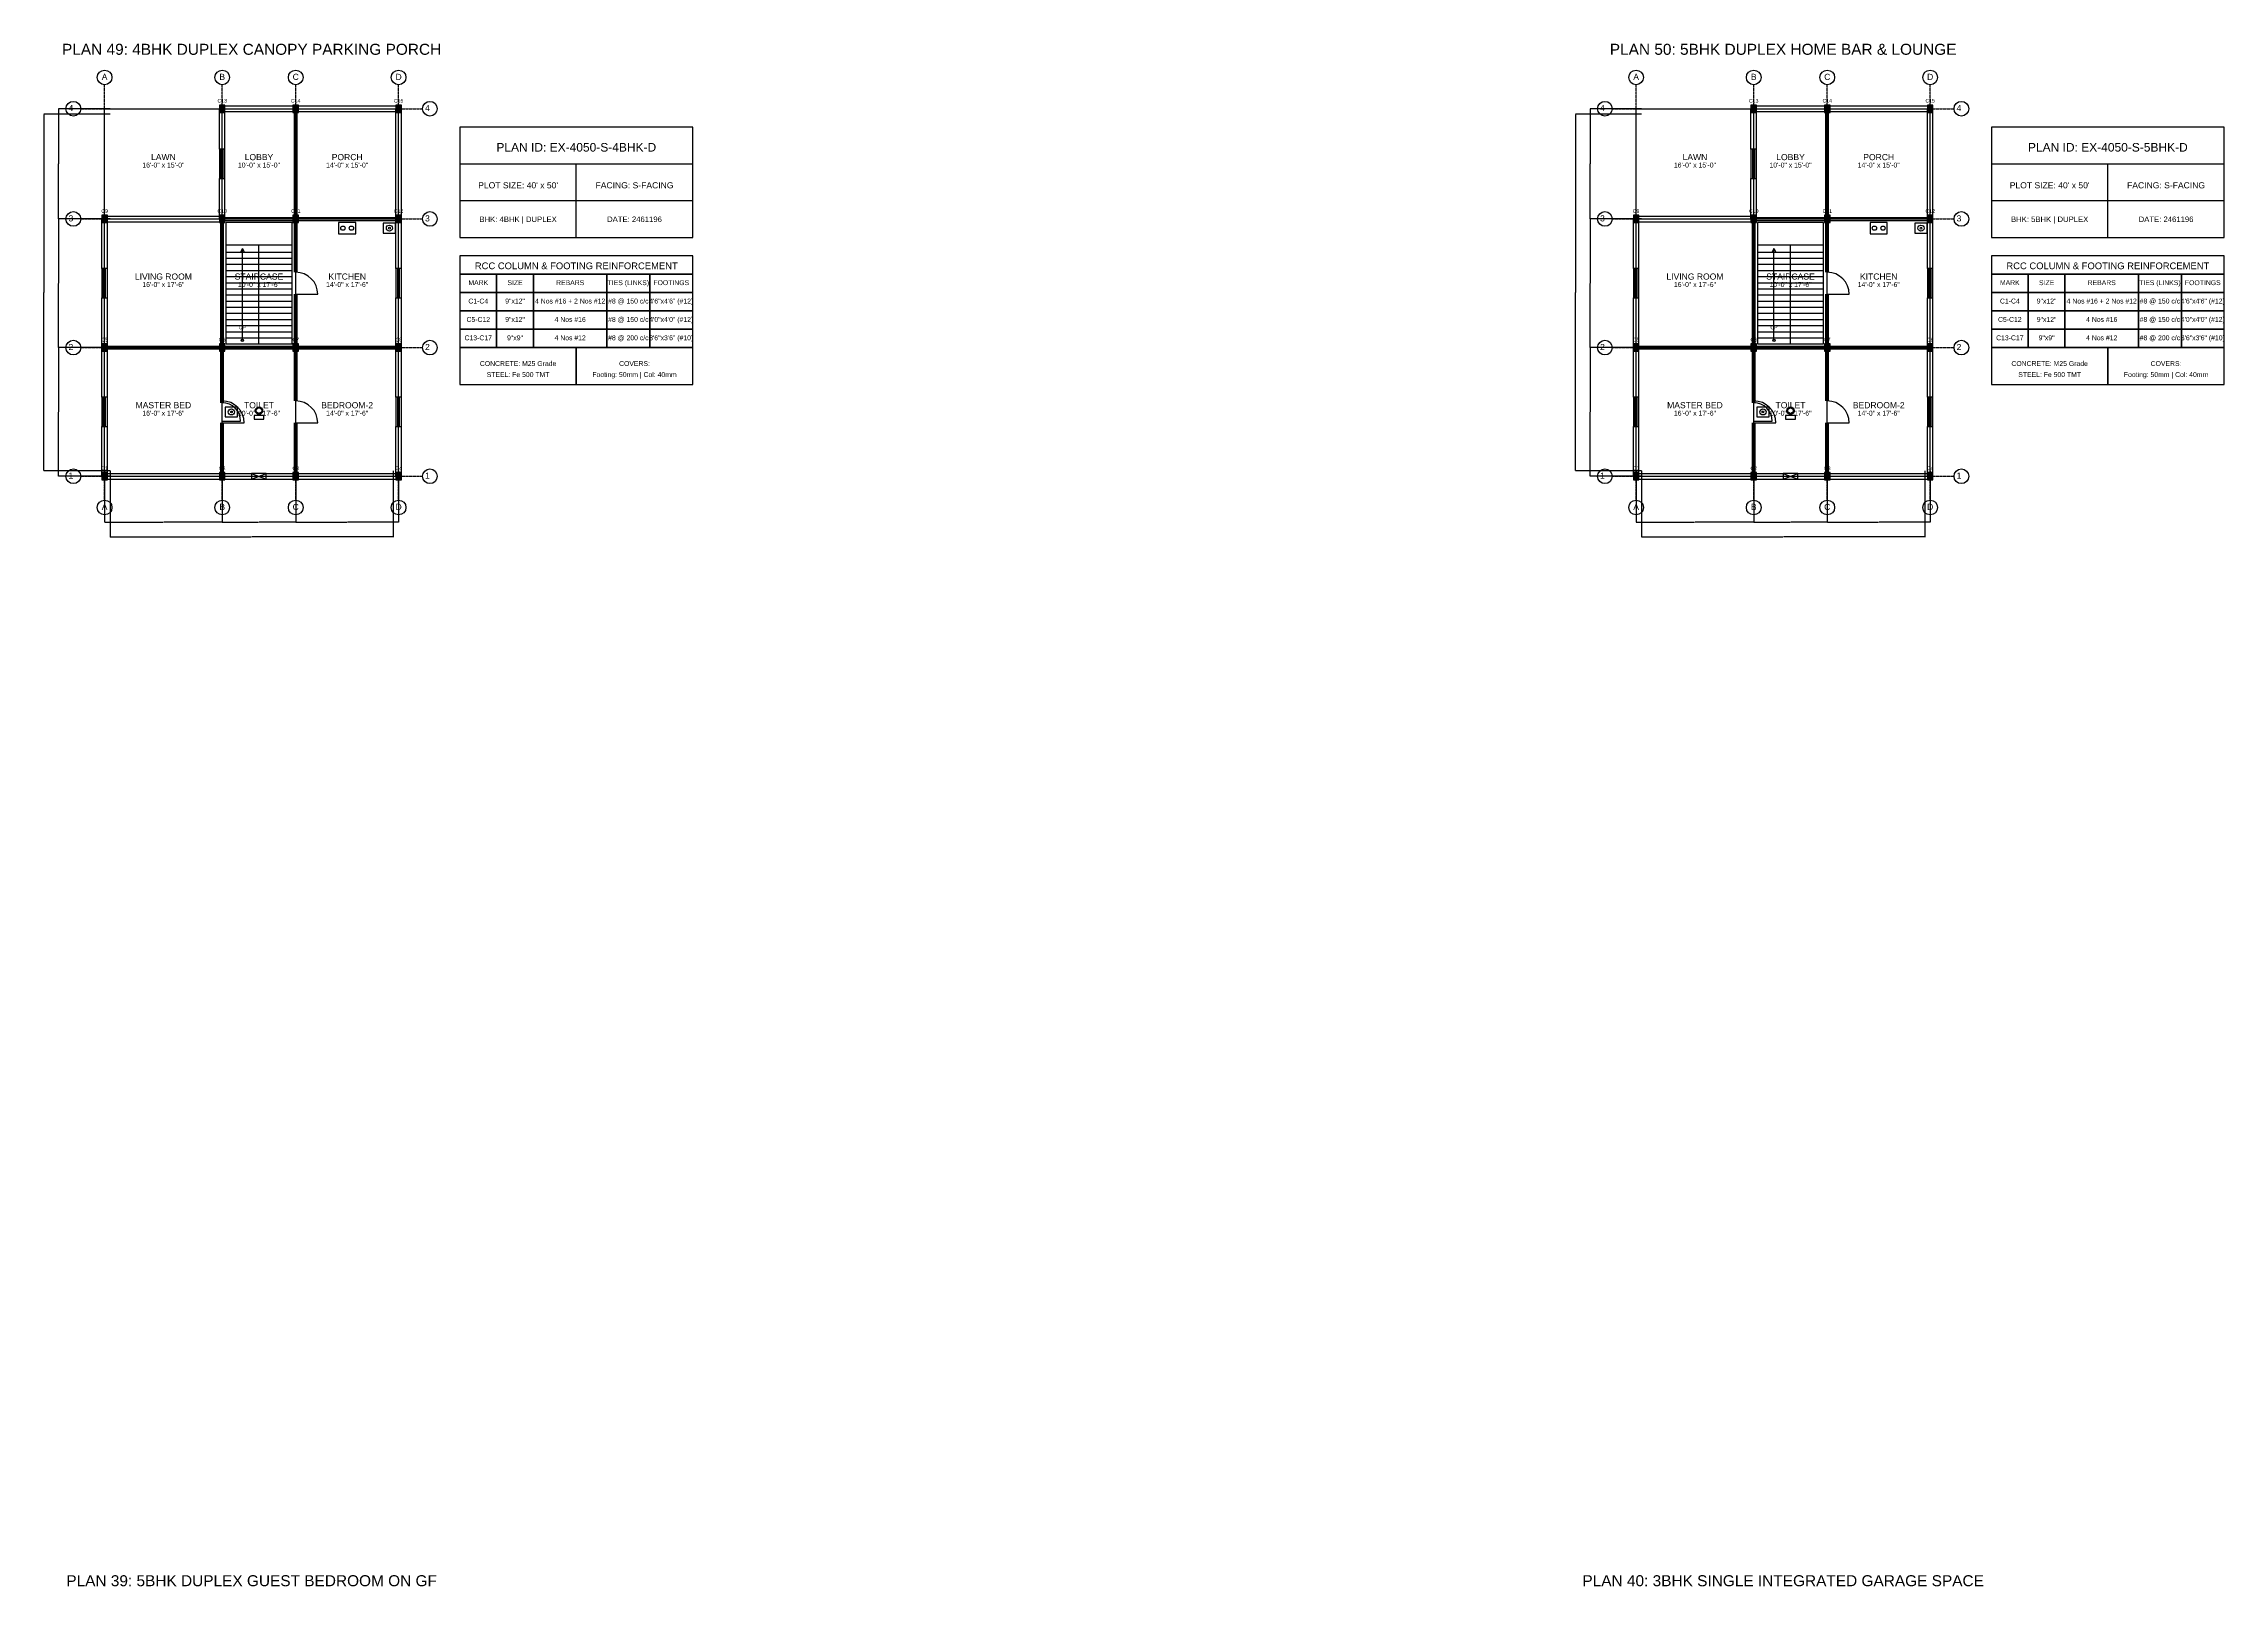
# Model space of a CAD drawing. Header units: inches. Extents: x -134 to 23580, y -99 to 23207.
# Drawn here: x 19900 to 23460, y 8188 to 10706 of the extents above; entities that cross this region are included whole.
import ezdxf
from ezdxf.enums import TextEntityAlignment as Align

# ---------------------------------------------------------------- set-up
doc = ezdxf.new("R2010")
doc.units = ezdxf.units.IN
doc.header["$MEASUREMENT"] = 0
doc.linetypes.add('CENTER', pattern=[2, 1.25, -0.25, 0.25, -0.25])
for name, color, linetype in [('A-COL-HATCH', 251, 'Continuous'), ('A-COLUMN', 1, 'Continuous'), ('A-DIM', 5, 'Continuous'), ('A-DOOR', 30, 'Continuous'), ('A-FIXTURE', 8, 'Continuous'), ('A-STAIR', 6, 'Continuous'), ('A-TEXT', 2, 'Continuous'), ('A-WALL-EXT', 7, 'Continuous'), ('A-WALL-INT', 9, 'Continuous'), ('A-WINDOW', 4, 'Continuous'), ('S-BEAM-FRAMING', 2, 'Continuous'), ('S-BUBBLE', 4, 'Continuous'), ('S-GRID-CENTER', 8, 'CENTER'), ('S-TABLE', 7, 'Continuous'), ('S-TEXT', 3, 'Continuous')]:
    doc.layers.add(name, color=color, linetype=linetype)
doc.styles.get("Standard").update_dxf_attribs({"font": 'arial.ttf'})
doc.dimstyles.get("Standard").update_dxf_attribs({"dimtxt": 0.18, "dimasz": 0.18, "dimexe": 0.18, "dimexo": 0.0625, "dimgap": 0.09, "dimtad": 0, "dimtih": 1, "dimtoh": 1, "dimdec": 4, "dimzin": 0, "dimdsep": 46, "dimtxsty": 'Standard', "dimcen": 0.09, "dimadec": 0, "dimazin": 0, "dimtfac": 1, "dimtdec": 4, "dimtofl": 0, "dimtmove": 0, "dimatfit": 3, "dimfxl": 1, "dimtolj": 1, "dimtzin": 0, "dimarcsym": 0})

# ---------------------------------------------------------------- blocks, each defined once
blk = doc.blocks.new('*D439')
at = {"layer": 'A-DIM', "color": 0, "lineweight": -2, "transparency": 16777216}
for p, q in [((20000, 10008.9), (20000, 9924.8)), ((20192, 10008.9), (20192, 9924.8)), ((20000.2, 9925), (20095.4, 9925)), ((20191.8, 9925), (20096.6, 9925))]:
    blk.add_line(p, q, dxfattribs=at)
at = {"layer": 'A-DIM', "color": 0, "transparency": 16777216}
for points in [[(20000.2, 9925), (20000.2, 9925), (20000, 9925)], [(20191.8, 9925), (20191.8, 9925), (20192, 9925)]]:
    blk.add_solid(points, dxfattribs=at)
at = {"layer": 'Defpoints', "color": 0, "transparency": 16777216}
for p in [(20000, 10009), (20192, 10009), (20192, 9925)]:
    blk.add_point(p, dxfattribs=at)
at = {"layer": 'A-DIM', "color": 0, "transparency": 16777216, "insert": (20096, 9925), "char_height": 0.18, "attachment_point": 5}
blk.add_mtext('\\A1;192.0000', dxfattribs=at)
blk = doc.blocks.new('*D440')
at = {"layer": 'A-DIM', "color": 0, "lineweight": -2, "transparency": 16777216}
for p, q in [((20192, 10008.9), (20192, 9924.8)), ((20312, 10008.9), (20312, 9924.8)), ((20192.2, 9925), (20251.4, 9925)), ((20311.8, 9925), (20252.6, 9925))]:
    blk.add_line(p, q, dxfattribs=at)
at = {"layer": 'A-DIM', "color": 0, "transparency": 16777216}
for points in [[(20192.2, 9925), (20192.2, 9925), (20192, 9925)], [(20311.8, 9925), (20311.8, 9925), (20312, 9925)]]:
    blk.add_solid(points, dxfattribs=at)
at = {"layer": 'Defpoints', "color": 0, "transparency": 16777216}
for p in [(20192, 10009), (20312, 10009), (20312, 9925)]:
    blk.add_point(p, dxfattribs=at)
at = {"layer": 'A-DIM', "color": 0, "transparency": 16777216, "insert": (20252, 9925), "char_height": 0.18, "attachment_point": 5}
blk.add_mtext('\\A1;120.0000', dxfattribs=at)
blk = doc.blocks.new('*D441')
at = {"layer": 'A-DIM', "color": 0, "lineweight": -2, "transparency": 16777216}
for p, q in [((20312, 10008.9), (20312, 9924.8)), ((20480, 10008.9), (20480, 9924.8)), ((20312.2, 9925), (20395.4, 9925)), ((20479.8, 9925), (20396.6, 9925))]:
    blk.add_line(p, q, dxfattribs=at)
at = {"layer": 'A-DIM', "color": 0, "transparency": 16777216}
for points in [[(20312.2, 9925), (20312.2, 9925), (20312, 9925)], [(20479.8, 9925), (20479.8, 9925), (20480, 9925)]]:
    blk.add_solid(points, dxfattribs=at)
at = {"layer": 'Defpoints', "color": 0, "transparency": 16777216}
for p in [(20312, 10009), (20480, 10009), (20480, 9925)]:
    blk.add_point(p, dxfattribs=at)
at = {"layer": 'A-DIM', "color": 0, "transparency": 16777216, "insert": (20396, 9925), "char_height": 0.18, "attachment_point": 5}
blk.add_mtext('\\A1;168.0000', dxfattribs=at)
blk = doc.blocks.new('*D442')
at = {"layer": 'A-DIM', "color": 0, "lineweight": -2, "transparency": 16777216}
for p, q in [((20009, 10008.9375), (20009, 9900.82)), ((20471, 10008.9375), (20471, 9900.82)), ((20009.18, 9901), (20239.393206, 9901)), ((20470.82, 9901), (20240.606794, 9901))]:
    blk.add_line(p, q, dxfattribs=at)
at = {"layer": 'A-DIM', "color": 0, "transparency": 16777216}
for points in [[(20009.18, 9901.03), (20009.18, 9900.97), (20009, 9901)], [(20470.82, 9901.03), (20470.82, 9900.97), (20471, 9901)]]:
    blk.add_solid(points, dxfattribs=at)
at = {"layer": 'Defpoints', "color": 0, "transparency": 16777216}
for p in [(20009, 10009), (20471, 10009), (20471, 9901)]:
    blk.add_point(p, dxfattribs=at)
at = {"layer": 'A-DIM', "color": 0, "transparency": 16777216, "insert": (20240, 9901), "char_height": 0.18, "attachment_point": 5}
blk.add_mtext('\\A1;462.0000', dxfattribs=at)
blk = doc.blocks.new('*D443')
at = {"layer": 'A-DIM', "color": 0, "lineweight": -2, "transparency": 16777216}
for p, q in [((20008.9, 10210), (19924.8, 10210)), ((19925, 10209.8), (19925, 10105.2)), ((19925, 10000.2), (19925, 10104.8)), ((20008.9, 10000), (19924.8, 10000))]:
    blk.add_line(p, q, dxfattribs=at)
at = {"layer": 'A-DIM', "color": 0, "transparency": 16777216}
for points in [[(19925, 10209.8), (19925, 10209.8), (19925, 10210)], [(19925, 10000.2), (19925, 10000.2), (19925, 10000)]]:
    blk.add_solid(points, dxfattribs=at)
at = {"layer": 'Defpoints', "color": 0, "transparency": 16777216}
for p in [(19925, 10210), (20009, 10210), (20009, 10000)]:
    blk.add_point(p, dxfattribs=at)
at = {"layer": 'A-DIM', "color": 0, "transparency": 16777216, "insert": (19925, 10105), "char_height": 0.18, "attachment_point": 5}
blk.add_mtext('\\A1;210.0000', dxfattribs=at)
blk = doc.blocks.new('*D444')
at = {"layer": 'A-DIM', "color": 0, "lineweight": -2, "transparency": 16777216}
for p, q in [((20008.9, 10420), (19924.8, 10420)), ((19925, 10419.8), (19925, 10315.2)), ((19925, 10210.2), (19925, 10314.8)), ((20008.9, 10210), (19924.8, 10210))]:
    blk.add_line(p, q, dxfattribs=at)
at = {"layer": 'A-DIM', "color": 0, "transparency": 16777216}
for points in [[(19925, 10419.8), (19925, 10419.8), (19925, 10420)], [(19925, 10210.2), (19925, 10210.2), (19925, 10210)]]:
    blk.add_solid(points, dxfattribs=at)
at = {"layer": 'Defpoints', "color": 0, "transparency": 16777216}
for p in [(19925, 10420), (20009, 10420), (20009, 10210)]:
    blk.add_point(p, dxfattribs=at)
at = {"layer": 'A-DIM', "color": 0, "transparency": 16777216, "insert": (19925, 10315), "char_height": 0.18, "attachment_point": 5}
blk.add_mtext('\\A1;210.0000', dxfattribs=at)
blk = doc.blocks.new('*D445')
at = {"layer": 'A-DIM', "color": 0, "lineweight": -2, "transparency": 16777216}
for p, q in [((20008.9, 10600), (19924.8, 10600)), ((19925, 10599.8), (19925, 10510.2)), ((19925, 10420.2), (19925, 10509.8)), ((20008.9, 10420), (19924.8, 10420))]:
    blk.add_line(p, q, dxfattribs=at)
at = {"layer": 'A-DIM', "color": 0, "transparency": 16777216}
for points in [[(19925, 10599.8), (19925, 10599.8), (19925, 10600)], [(19925, 10420.2), (19925, 10420.2), (19925, 10420)]]:
    blk.add_solid(points, dxfattribs=at)
at = {"layer": 'Defpoints', "color": 0, "transparency": 16777216}
for p in [(19925, 10600), (20009, 10600), (20009, 10420)]:
    blk.add_point(p, dxfattribs=at)
at = {"layer": 'A-DIM', "color": 0, "transparency": 16777216, "insert": (19925, 10510), "char_height": 0.18, "attachment_point": 5}
blk.add_mtext('\\A1;180.0000', dxfattribs=at)
blk = doc.blocks.new('*D446')
at = {"layer": 'A-DIM', "color": 0, "lineweight": -2, "transparency": 16777216}
for p, q in [((20008.9, 10591), (19900.8, 10591)), ((19901, 10590.8), (19901, 10300.2)), ((19901, 10009.2), (19901, 10299.8)), ((20008.9, 10009), (19900.8, 10009))]:
    blk.add_line(p, q, dxfattribs=at)
at = {"layer": 'A-DIM', "color": 0, "transparency": 16777216}
for points in [[(19901, 10590.8), (19901, 10590.8), (19901, 10591)], [(19901, 10009.2), (19901, 10009.2), (19901, 10009)]]:
    blk.add_solid(points, dxfattribs=at)
at = {"layer": 'Defpoints', "color": 0, "transparency": 16777216}
for p in [(19901, 10591), (20009, 10591), (20009, 10009)]:
    blk.add_point(p, dxfattribs=at)
at = {"layer": 'A-DIM', "color": 0, "transparency": 16777216, "insert": (19901, 10300), "char_height": 0.18, "attachment_point": 5}
blk.add_mtext('\\A1;582.0000', dxfattribs=at)
blk = doc.blocks.new('*D447')
at = {"layer": 'A-DIM', "color": 0, "lineweight": -2, "transparency": 16777216}
for p, q in [((22500, 10008.9), (22500, 9924.8)), ((22692, 10008.9), (22692, 9924.8)), ((22500.2, 9925), (22595.4, 9925)), ((22691.8, 9925), (22596.6, 9925))]:
    blk.add_line(p, q, dxfattribs=at)
at = {"layer": 'A-DIM', "color": 0, "transparency": 16777216}
for points in [[(22500.2, 9925), (22500.2, 9925), (22500, 9925)], [(22691.8, 9925), (22691.8, 9925), (22692, 9925)]]:
    blk.add_solid(points, dxfattribs=at)
at = {"layer": 'Defpoints', "color": 0, "transparency": 16777216}
for p in [(22500, 10009), (22692, 10009), (22692, 9925)]:
    blk.add_point(p, dxfattribs=at)
at = {"layer": 'A-DIM', "color": 0, "transparency": 16777216, "insert": (22596, 9925), "char_height": 0.18, "attachment_point": 5}
blk.add_mtext('\\A1;192.0000', dxfattribs=at)
blk = doc.blocks.new('*D448')
at = {"layer": 'A-DIM', "color": 0, "lineweight": -2, "transparency": 16777216}
for p, q in [((22692, 10008.9), (22692, 9924.8)), ((22812, 10008.9), (22812, 9924.8)), ((22692.2, 9925), (22751.4, 9925)), ((22811.8, 9925), (22752.6, 9925))]:
    blk.add_line(p, q, dxfattribs=at)
at = {"layer": 'A-DIM', "color": 0, "transparency": 16777216}
for points in [[(22692.2, 9925), (22692.2, 9925), (22692, 9925)], [(22811.8, 9925), (22811.8, 9925), (22812, 9925)]]:
    blk.add_solid(points, dxfattribs=at)
at = {"layer": 'Defpoints', "color": 0, "transparency": 16777216}
for p in [(22692, 10009), (22812, 10009), (22812, 9925)]:
    blk.add_point(p, dxfattribs=at)
at = {"layer": 'A-DIM', "color": 0, "transparency": 16777216, "insert": (22752, 9925), "char_height": 0.18, "attachment_point": 5}
blk.add_mtext('\\A1;120.0000', dxfattribs=at)
blk = doc.blocks.new('*D449')
at = {"layer": 'A-DIM', "color": 0, "lineweight": -2, "transparency": 16777216}
for p, q in [((22812, 10008.9), (22812, 9924.8)), ((22980, 10008.9), (22980, 9924.8)), ((22812.2, 9925), (22895.4, 9925)), ((22979.8, 9925), (22896.6, 9925))]:
    blk.add_line(p, q, dxfattribs=at)
at = {"layer": 'A-DIM', "color": 0, "transparency": 16777216}
for points in [[(22812.2, 9925), (22812.2, 9925), (22812, 9925)], [(22979.8, 9925), (22979.8, 9925), (22980, 9925)]]:
    blk.add_solid(points, dxfattribs=at)
at = {"layer": 'Defpoints', "color": 0, "transparency": 16777216}
for p in [(22812, 10009), (22980, 10009), (22980, 9925)]:
    blk.add_point(p, dxfattribs=at)
at = {"layer": 'A-DIM', "color": 0, "transparency": 16777216, "insert": (22896, 9925), "char_height": 0.18, "attachment_point": 5}
blk.add_mtext('\\A1;168.0000', dxfattribs=at)
blk = doc.blocks.new('*D450')
at = {"layer": 'A-DIM', "color": 0, "lineweight": -2, "transparency": 16777216}
for p, q in [((22509, 10008.9375), (22509, 9900.82)), ((22971, 10008.9375), (22971, 9900.82)), ((22509.18, 9901), (22739.393206, 9901)), ((22970.82, 9901), (22740.606794, 9901))]:
    blk.add_line(p, q, dxfattribs=at)
at = {"layer": 'A-DIM', "color": 0, "transparency": 16777216}
for points in [[(22509.18, 9901.03), (22509.18, 9900.97), (22509, 9901)], [(22970.82, 9901.03), (22970.82, 9900.97), (22971, 9901)]]:
    blk.add_solid(points, dxfattribs=at)
at = {"layer": 'Defpoints', "color": 0, "transparency": 16777216}
for p in [(22509, 10009), (22971, 10009), (22971, 9901)]:
    blk.add_point(p, dxfattribs=at)
at = {"layer": 'A-DIM', "color": 0, "transparency": 16777216, "insert": (22740, 9901), "char_height": 0.18, "attachment_point": 5}
blk.add_mtext('\\A1;462.0000', dxfattribs=at)
blk = doc.blocks.new('*D451')
at = {"layer": 'A-DIM', "color": 0, "lineweight": -2, "transparency": 16777216}
for p, q in [((22508.9, 10210), (22424.8, 10210)), ((22425, 10209.8), (22425, 10105.2)), ((22425, 10000.2), (22425, 10104.8)), ((22508.9, 10000), (22424.8, 10000))]:
    blk.add_line(p, q, dxfattribs=at)
at = {"layer": 'A-DIM', "color": 0, "transparency": 16777216}
for points in [[(22425, 10209.8), (22425, 10209.8), (22425, 10210)], [(22425, 10000.2), (22425, 10000.2), (22425, 10000)]]:
    blk.add_solid(points, dxfattribs=at)
at = {"layer": 'Defpoints', "color": 0, "transparency": 16777216}
for p in [(22425, 10210), (22509, 10210), (22509, 10000)]:
    blk.add_point(p, dxfattribs=at)
at = {"layer": 'A-DIM', "color": 0, "transparency": 16777216, "insert": (22425, 10105), "char_height": 0.18, "attachment_point": 5}
blk.add_mtext('\\A1;210.0000', dxfattribs=at)
blk = doc.blocks.new('*D452')
at = {"layer": 'A-DIM', "color": 0, "lineweight": -2, "transparency": 16777216}
for p, q in [((22508.9, 10420), (22424.8, 10420)), ((22425, 10419.8), (22425, 10315.2)), ((22425, 10210.2), (22425, 10314.8)), ((22508.9, 10210), (22424.8, 10210))]:
    blk.add_line(p, q, dxfattribs=at)
at = {"layer": 'A-DIM', "color": 0, "transparency": 16777216}
for points in [[(22425, 10419.8), (22425, 10419.8), (22425, 10420)], [(22425, 10210.2), (22425, 10210.2), (22425, 10210)]]:
    blk.add_solid(points, dxfattribs=at)
at = {"layer": 'Defpoints', "color": 0, "transparency": 16777216}
for p in [(22425, 10420), (22509, 10420), (22509, 10210)]:
    blk.add_point(p, dxfattribs=at)
at = {"layer": 'A-DIM', "color": 0, "transparency": 16777216, "insert": (22425, 10315), "char_height": 0.18, "attachment_point": 5}
blk.add_mtext('\\A1;210.0000', dxfattribs=at)
blk = doc.blocks.new('*D453')
at = {"layer": 'A-DIM', "color": 0, "lineweight": -2, "transparency": 16777216}
for p, q in [((22508.9, 10600), (22424.8, 10600)), ((22425, 10599.8), (22425, 10510.2)), ((22425, 10420.2), (22425, 10509.8)), ((22508.9, 10420), (22424.8, 10420))]:
    blk.add_line(p, q, dxfattribs=at)
at = {"layer": 'A-DIM', "color": 0, "transparency": 16777216}
for points in [[(22425, 10599.8), (22425, 10599.8), (22425, 10600)], [(22425, 10420.2), (22425, 10420.2), (22425, 10420)]]:
    blk.add_solid(points, dxfattribs=at)
at = {"layer": 'Defpoints', "color": 0, "transparency": 16777216}
for p in [(22425, 10600), (22509, 10600), (22509, 10420)]:
    blk.add_point(p, dxfattribs=at)
at = {"layer": 'A-DIM', "color": 0, "transparency": 16777216, "insert": (22425, 10510), "char_height": 0.18, "attachment_point": 5}
blk.add_mtext('\\A1;180.0000', dxfattribs=at)
blk = doc.blocks.new('*D454')
at = {"layer": 'A-DIM', "color": 0, "lineweight": -2, "transparency": 16777216}
for p, q in [((22508.9, 10591), (22400.8, 10591)), ((22401, 10590.8), (22401, 10300.2)), ((22401, 10009.2), (22401, 10299.8)), ((22508.9, 10009), (22400.8, 10009))]:
    blk.add_line(p, q, dxfattribs=at)
at = {"layer": 'A-DIM', "color": 0, "transparency": 16777216}
for points in [[(22401, 10590.8), (22401, 10590.8), (22401, 10591)], [(22401, 10009.2), (22401, 10009.2), (22401, 10009)]]:
    blk.add_solid(points, dxfattribs=at)
at = {"layer": 'Defpoints', "color": 0, "transparency": 16777216}
for p in [(22401, 10591), (22509, 10591), (22509, 10009)]:
    blk.add_point(p, dxfattribs=at)
at = {"layer": 'A-DIM', "color": 0, "transparency": 16777216, "insert": (22401, 10300), "char_height": 0.18, "attachment_point": 5}
blk.add_mtext('\\A1;582.0000', dxfattribs=at)

msp = doc.modelspace()

# ---------------------------------------------------------------- linework, layer by layer
at = {"layer": 'A-COL-HATCH'}
for points in [[(20187.5, 10594), (20196.5, 10594), (20187.5, 10606), (20196.5, 10606)], [(20307.5, 10594), (20316.5, 10594), (20307.5, 10606), (20316.5, 10606)], [(20475.5, 10594), (20484.5, 10594), (20475.5, 10606), (20484.5, 10606)], [(22687.5, 10594), (22696.5, 10594), (22687.5, 10606), (22696.5, 10606)], [(22807.5, 10594), (22816.5, 10594), (22807.5, 10606), (22816.5, 10606)], [(22975.5, 10594), (22984.5, 10594), (22975.5, 10606), (22984.5, 10606)], [(19995.5, 10414), (20004.5, 10414), (19995.5, 10426), (20004.5, 10426)], [(20187.5, 10414), (20196.5, 10414), (20187.5, 10426), (20196.5, 10426)], [(20307.5, 10414), (20316.5, 10414), (20307.5, 10426), (20316.5, 10426)], [(20475.5, 10414), (20484.5, 10414), (20475.5, 10426), (20484.5, 10426)], [(22495.5, 10414), (22504.5, 10414), (22495.5, 10426), (22504.5, 10426)], [(22687.5, 10414), (22696.5, 10414), (22687.5, 10426), (22696.5, 10426)], [(22807.5, 10414), (22816.5, 10414), (22807.5, 10426), (22816.5, 10426)], [(22975.5, 10414), (22984.5, 10414), (22975.5, 10426), (22984.5, 10426)], [(19995.5, 10204), (20004.5, 10204), (19995.5, 10216), (20004.5, 10216)], [(20187.5, 10204), (20196.5, 10204), (20187.5, 10216), (20196.5, 10216)], [(20307.5, 10204), (20316.5, 10204), (20307.5, 10216), (20316.5, 10216)], [(20475.5, 10204), (20484.5, 10204), (20475.5, 10216), (20484.5, 10216)], [(22495.5, 10204), (22504.5, 10204), (22495.5, 10216), (22504.5, 10216)], [(22687.5, 10204), (22696.5, 10204), (22687.5, 10216), (22696.5, 10216)], [(22807.5, 10204), (22816.5, 10204), (22807.5, 10216), (22816.5, 10216)], [(22975.5, 10204), (22984.5, 10204), (22975.5, 10216), (22984.5, 10216)], [(19995.5, 9994), (20004.5, 9994), (19995.5, 10006), (20004.5, 10006)], [(20187.5, 9994), (20196.5, 9994), (20187.5, 10006), (20196.5, 10006)], [(20307.5, 9994), (20316.5, 9994), (20307.5, 10006), (20316.5, 10006)], [(20475.5, 9994), (20484.5, 9994), (20475.5, 10006), (20484.5, 10006)], [(22495.5, 9994), (22504.5, 9994), (22495.5, 10006), (22504.5, 10006)], [(22687.5, 9994), (22696.5, 9994), (22687.5, 10006), (22696.5, 10006)], [(22807.5, 9994), (22816.5, 9994), (22807.5, 10006), (22816.5, 10006)], [(22975.5, 9994), (22984.5, 9994), (22975.5, 10006), (22984.5, 10006)]]:
    msp.add_solid(points, dxfattribs=at)
at = {"layer": 'A-COLUMN'}
for points in [[(20187.5, 10594), (20196.5, 10594), (20196.5, 10606), (20187.5, 10606)], [(20307.5, 10594), (20316.5, 10594), (20316.5, 10606), (20307.5, 10606)], [(20475.5, 10594), (20484.5, 10594), (20484.5, 10606), (20475.5, 10606)], [(22687.5, 10594), (22696.5, 10594), (22696.5, 10606), (22687.5, 10606)], [(22807.5, 10594), (22816.5, 10594), (22816.5, 10606), (22807.5, 10606)], [(22975.5, 10594), (22984.5, 10594), (22984.5, 10606), (22975.5, 10606)], [(19995.5, 10414), (20004.5, 10414), (20004.5, 10426), (19995.5, 10426)], [(20187.5, 10414), (20196.5, 10414), (20196.5, 10426), (20187.5, 10426)], [(20307.5, 10414), (20316.5, 10414), (20316.5, 10426), (20307.5, 10426)], [(20475.5, 10414), (20484.5, 10414), (20484.5, 10426), (20475.5, 10426)], [(22495.5, 10414), (22504.5, 10414), (22504.5, 10426), (22495.5, 10426)], [(22687.5, 10414), (22696.5, 10414), (22696.5, 10426), (22687.5, 10426)], [(22807.5, 10414), (22816.5, 10414), (22816.5, 10426), (22807.5, 10426)], [(22975.5, 10414), (22984.5, 10414), (22984.5, 10426), (22975.5, 10426)], [(19995.5, 10204), (20004.5, 10204), (20004.5, 10216), (19995.5, 10216)], [(20187.5, 10204), (20196.5, 10204), (20196.5, 10216), (20187.5, 10216)], [(20307.5, 10204), (20316.5, 10204), (20316.5, 10216), (20307.5, 10216)], [(20475.5, 10204), (20484.5, 10204), (20484.5, 10216), (20475.5, 10216)], [(22495.5, 10204), (22504.5, 10204), (22504.5, 10216), (22495.5, 10216)], [(22687.5, 10204), (22696.5, 10204), (22696.5, 10216), (22687.5, 10216)], [(22807.5, 10204), (22816.5, 10204), (22816.5, 10216), (22807.5, 10216)], [(22975.5, 10204), (22984.5, 10204), (22984.5, 10216), (22975.5, 10216)], [(19995.5, 9994), (20004.5, 9994), (20004.5, 10006), (19995.5, 10006)], [(20187.5, 9994), (20196.5, 9994), (20196.5, 10006), (20187.5, 10006)], [(20307.5, 9994), (20316.5, 9994), (20316.5, 10006), (20307.5, 10006)], [(20475.5, 9994), (20484.5, 9994), (20484.5, 10006), (20475.5, 10006)], [(22495.5, 9994), (22504.5, 9994), (22504.5, 10006), (22495.5, 10006)], [(22687.5, 9994), (22696.5, 9994), (22696.5, 10006), (22687.5, 10006)], [(22807.5, 9994), (22816.5, 9994), (22816.5, 10006), (22807.5, 10006)], [(22975.5, 9994), (22984.5, 9994), (22984.5, 10006), (22975.5, 10006)]]:
    msp.add_lwpolyline(points, close=True, dxfattribs=at)
at = {"layer": 'A-DOOR'}
for p, q in [((20312, 10297), (20348, 10297)), ((22812, 10297), (22848, 10297)), ((20192, 10090), (20222, 10090)), ((20192, 10087), (20228, 10087)), ((20312, 10087), (20348, 10087)), ((22692, 10090), (22722, 10090)), ((22692, 10087), (22728, 10087)), ((22812, 10087), (22848, 10087))]:
    msp.add_line(p, q, dxfattribs=at)
for centre, radius in [((20312, 10297), 36), ((22812, 10297), 36), ((20192, 10087), 36), ((20192, 10090), 30), ((20312, 10087), 36), ((22692, 10087), 36), ((22692, 10090), 30), ((22812, 10087), 36)]:
    msp.add_arc(centre, radius, 0, 90, dxfattribs=at)
at = {"layer": 'A-FIXTURE'}
for points in [[(20382, 10396), (20410, 10396), (20410, 10414), (20382, 10414)], [(20455, 10397), (20475, 10397), (20475, 10413), (20455, 10413)], [(22882, 10396), (22910, 10396), (22910, 10414), (22882, 10414)], [(22955, 10397), (22975, 10397), (22975, 10413), (22955, 10413)], [(20197, 10097), (20217, 10097), (20217, 10113), (20197, 10113)], [(22697, 10097), (22717, 10097), (22717, 10113), (22697, 10113)], [(20244, 10093), (20260, 10093), (20260, 10099), (20244, 10099)], [(22744, 10093), (22760, 10093), (22760, 10099), (22744, 10099)]]:
    msp.add_lwpolyline(points, close=True, dxfattribs=at)
for centre, radius in [((20389, 10405), 3.5), ((20403, 10405), 3.5), ((20465, 10405), 5), ((20465, 10405), 1.5), ((22889, 10405), 3.5), ((22903, 10405), 3.5), ((22965, 10405), 5), ((22965, 10405), 1.5), ((20207, 10105), 5), ((20252, 10107), 6), ((20252, 10107), 4.5), ((22707, 10105), 5), ((22752, 10107), 6), ((22752, 10107), 4.5), ((20207, 10105), 1.5), ((22707, 10105), 1.5)]:
    msp.add_circle(centre, radius, dxfattribs=at)
at = {"layer": 'A-STAIR'}
for p, q in [((20198, 10378), (20306, 10378)), ((20198, 10366), (20252, 10366)), ((20225, 10372), (20222, 10366)), ((20225, 10222), (20225, 10372)), ((20225, 10372), (20228, 10366)), ((20252, 10216), (20252, 10378)), ((20252, 10366), (20306, 10366)), ((22698, 10378), (22806, 10378)), ((22698, 10366), (22752, 10366)), ((22725, 10372), (22722, 10366)), ((22725, 10222), (22725, 10372)), ((22725, 10372), (22728, 10366)), ((22752, 10216), (22752, 10378)), ((22752, 10366), (22806, 10366)), ((20198, 10356), (20252, 10356)), ((20198, 10346), (20252, 10346)), ((20198, 10336), (20252, 10336)), ((20198, 10326), (20252, 10326)), ((20252, 10356), (20306, 10356)), ((20252, 10346), (20306, 10346)), ((20252, 10336), (20306, 10336)), ((20252, 10326), (20306, 10326)), ((22698, 10356), (22752, 10356)), ((22698, 10346), (22752, 10346)), ((22698, 10336), (22752, 10336)), ((22698, 10326), (22752, 10326)), ((22752, 10356), (22806, 10356)), ((22752, 10346), (22806, 10346)), ((22752, 10336), (22806, 10336)), ((22752, 10326), (22806, 10326)), ((20198, 10316), (20252, 10316)), ((20198, 10306), (20252, 10306)), ((20198, 10296), (20252, 10296)), ((20252, 10316), (20306, 10316)), ((20252, 10306), (20306, 10306)), ((20252, 10296), (20306, 10296)), ((22698, 10316), (22752, 10316)), ((22698, 10306), (22752, 10306)), ((22698, 10296), (22752, 10296)), ((22752, 10316), (22806, 10316)), ((22752, 10306), (22806, 10306)), ((22752, 10296), (22806, 10296)), ((20198, 10286), (20252, 10286)), ((20198, 10276), (20252, 10276)), ((20198, 10266), (20252, 10266)), ((20198, 10256), (20252, 10256)), ((20252, 10286), (20306, 10286)), ((20252, 10276), (20306, 10276)), ((20252, 10266), (20306, 10266)), ((20252, 10256), (20306, 10256)), ((22698, 10286), (22752, 10286)), ((22698, 10276), (22752, 10276)), ((22698, 10266), (22752, 10266)), ((22698, 10256), (22752, 10256)), ((22752, 10286), (22806, 10286)), ((22752, 10276), (22806, 10276)), ((22752, 10266), (22806, 10266)), ((22752, 10256), (22806, 10256)), ((20198, 10246), (20252, 10246)), ((20198, 10236), (20252, 10236)), ((20198, 10226), (20252, 10226)), ((20252, 10246), (20306, 10246)), ((20252, 10236), (20306, 10236)), ((20252, 10226), (20306, 10226)), ((22698, 10246), (22752, 10246)), ((22698, 10236), (22752, 10236)), ((22698, 10226), (22752, 10226)), ((22752, 10246), (22806, 10246)), ((22752, 10236), (22806, 10236)), ((22752, 10226), (22806, 10226))]:
    msp.add_line(p, q, dxfattribs=at)
for points in [[(20198, 10216), (20306, 10216), (20306, 10414), (20198, 10414)], [(22698, 10216), (22806, 10216), (22806, 10414), (22698, 10414)]]:
    msp.add_lwpolyline(points, close=True, dxfattribs=at)
for centre in [(20225, 10222), (22725, 10222)]:
    msp.add_circle(centre, 2, dxfattribs=at)
at = {"layer": 'A-WALL-EXT'}
for p, q in [((20187.5, 10534), (20187.5, 10600)), ((20192, 10604.5), (20312, 10604.5)), ((20192, 10595.5), (20312, 10595.5)), ((20196.5, 10534), (20196.5, 10600)), ((20312, 10604.5), (20480, 10604.5)), ((20312, 10595.5), (20480, 10595.5)), ((20475.5, 10420), (20475.5, 10600)), ((20484.5, 10420), (20484.5, 10600)), ((22687.5, 10534), (22687.5, 10600)), ((22692, 10604.5), (22812, 10604.5)), ((22692, 10595.5), (22812, 10595.5)), ((22696.5, 10534), (22696.5, 10600)), ((22812, 10604.5), (22980, 10604.5)), ((22812, 10595.5), (22980, 10595.5)), ((22975.5, 10420), (22975.5, 10600)), ((22984.5, 10420), (22984.5, 10600)), ((20580, 10510), (20960, 10510)), ((20770, 10390), (20770, 10510)), ((23080, 10510), (23460, 10510)), ((23270, 10390), (23270, 10510)), ((20187.5, 10420), (20187.5, 10486)), ((20196.5, 10420), (20196.5, 10486)), ((22687.5, 10420), (22687.5, 10486)), ((22696.5, 10420), (22696.5, 10486)), ((20580, 10450), (20960, 10450)), ((23080, 10450), (23460, 10450)), ((19995.5, 10339), (19995.5, 10420)), ((20000, 10424.5), (20192, 10424.5)), ((20000, 10415.5), (20192, 10415.5)), ((20004.5, 10339), (20004.5, 10420)), ((20475.5, 10339), (20475.5, 10420)), ((20484.5, 10339), (20484.5, 10420)), ((22495.5, 10339), (22495.5, 10420)), ((22500, 10424.5), (22692, 10424.5)), ((22500, 10415.5), (22692, 10415.5)), ((22504.5, 10339), (22504.5, 10420)), ((22975.5, 10339), (22975.5, 10420)), ((22984.5, 10339), (22984.5, 10420)), ((19995.5, 10210), (19995.5, 10291)), ((20004.5, 10210), (20004.5, 10291)), ((20475.5, 10210), (20475.5, 10291)), ((20484.5, 10210), (20484.5, 10291)), ((22495.5, 10210), (22495.5, 10291)), ((22504.5, 10210), (22504.5, 10291)), ((22975.5, 10210), (22975.5, 10291)), ((22984.5, 10210), (22984.5, 10291)), ((19995.5, 10129), (19995.5, 10210)), ((20004.5, 10129), (20004.5, 10210)), ((20475.5, 10129), (20475.5, 10210)), ((20484.5, 10129), (20484.5, 10210)), ((22495.5, 10129), (22495.5, 10210)), ((22504.5, 10129), (22504.5, 10210)), ((22975.5, 10129), (22975.5, 10210)), ((22984.5, 10129), (22984.5, 10210)), ((19995.5, 10000), (19995.5, 10081)), ((20004.5, 10000), (20004.5, 10081)), ((20475.5, 10000), (20475.5, 10081)), ((20484.5, 10000), (20484.5, 10081)), ((22495.5, 10000), (22495.5, 10081)), ((22504.5, 10000), (22504.5, 10081)), ((22975.5, 10000), (22975.5, 10081)), ((22984.5, 10000), (22984.5, 10081)), ((20000, 10004.5), (20192, 10004.5)), ((20192, 10004.5), (20240, 10004.5)), ((20264, 10004.5), (20312, 10004.5)), ((20312, 10004.5), (20480, 10004.5)), ((22500, 10004.5), (22692, 10004.5)), ((22692, 10004.5), (22740, 10004.5)), ((22764, 10004.5), (22812, 10004.5)), ((22812, 10004.5), (22980, 10004.5)), ((20000, 9995.5), (20192, 9995.5)), ((20192, 9995.5), (20240, 9995.5)), ((20264, 9995.5), (20312, 9995.5)), ((20312, 9995.5), (20480, 9995.5)), ((22500, 9995.5), (22692, 9995.5)), ((22692, 9995.5), (22740, 9995.5)), ((22764, 9995.5), (22812, 9995.5)), ((22812, 9995.5), (22980, 9995.5))]:
    msp.add_line(p, q, dxfattribs=at)
for points in [[(20580, 10390), (20960, 10390), (20960, 10570), (20580, 10570)], [(23080, 10390), (23460, 10390), (23460, 10570), (23080, 10570)]]:
    msp.add_lwpolyline(points, close=True, dxfattribs=at)
at = {"layer": 'A-WALL-INT'}
for p, q in [((20309.75, 10420), (20309.75, 10600)), ((20314.25, 10420), (20314.25, 10600)), ((22809.75, 10420), (22809.75, 10600)), ((22814.25, 10420), (22814.25, 10600)), ((20189.75, 10210), (20189.75, 10420)), ((20192, 10422.25), (20312, 10422.25)), ((20192, 10417.75), (20312, 10417.75)), ((20194.25, 10210), (20194.25, 10420)), ((20309.75, 10333), (20309.75, 10420)), ((20312, 10422.25), (20480, 10422.25)), ((20312, 10417.75), (20480, 10417.75)), ((20314.25, 10333), (20314.25, 10420)), ((22689.75, 10210), (22689.75, 10420)), ((22692, 10422.25), (22812, 10422.25)), ((22692, 10417.75), (22812, 10417.75)), ((22694.25, 10210), (22694.25, 10420)), ((22809.75, 10333), (22809.75, 10420)), ((22812, 10422.25), (22980, 10422.25)), ((22812, 10417.75), (22980, 10417.75)), ((22814.25, 10333), (22814.25, 10420)), ((20309.75, 10210), (20309.75, 10297)), ((20314.25, 10210), (20314.25, 10297)), ((22809.75, 10210), (22809.75, 10297)), ((22814.25, 10210), (22814.25, 10297)), ((20000, 10212.25), (20192, 10212.25)), ((20000, 10207.75), (20192, 10207.75)), ((20189.75, 10120), (20189.75, 10210)), ((20192, 10212.25), (20312, 10212.25)), ((20192, 10207.75), (20312, 10207.75)), ((20194.25, 10120), (20194.25, 10210)), ((20309.75, 10123), (20309.75, 10210)), ((20312, 10212.25), (20480, 10212.25)), ((20312, 10207.75), (20480, 10207.75)), ((20314.25, 10123), (20314.25, 10210)), ((22500, 10212.25), (22692, 10212.25)), ((22500, 10207.75), (22692, 10207.75)), ((22689.75, 10120), (22689.75, 10210)), ((22692, 10212.25), (22812, 10212.25)), ((22692, 10207.75), (22812, 10207.75)), ((22694.25, 10120), (22694.25, 10210)), ((22809.75, 10123), (22809.75, 10210)), ((22812, 10212.25), (22980, 10212.25)), ((22812, 10207.75), (22980, 10207.75)), ((22814.25, 10123), (22814.25, 10210)), ((20189.75, 10000), (20189.75, 10087)), ((20194.25, 10000), (20194.25, 10087)), ((20309.75, 10000), (20309.75, 10087)), ((20314.25, 10000), (20314.25, 10087)), ((22689.75, 10000), (22689.75, 10087)), ((22694.25, 10000), (22694.25, 10087)), ((22809.75, 10000), (22809.75, 10087)), ((22814.25, 10000), (22814.25, 10087))]:
    msp.add_line(p, q, dxfattribs=at)
at = {"layer": 'A-WINDOW'}
for p, q in [((20190.5, 10486), (20190.5, 10534)), ((20193.5, 10486), (20193.5, 10534)), ((22690.5, 10486), (22690.5, 10534)), ((22693.5, 10486), (22693.5, 10534)), ((19998.5, 10291), (19998.5, 10339)), ((20001.5, 10291), (20001.5, 10339)), ((20478.5, 10291), (20478.5, 10339)), ((20481.5, 10291), (20481.5, 10339)), ((22498.5, 10291), (22498.5, 10339)), ((22501.5, 10291), (22501.5, 10339)), ((22978.5, 10291), (22978.5, 10339)), ((22981.5, 10291), (22981.5, 10339)), ((19998.5, 10081), (19998.5, 10129)), ((20001.5, 10081), (20001.5, 10129)), ((20478.5, 10081), (20478.5, 10129)), ((20481.5, 10081), (20481.5, 10129)), ((22498.5, 10081), (22498.5, 10129)), ((22501.5, 10081), (22501.5, 10129)), ((22978.5, 10081), (22978.5, 10129)), ((22981.5, 10081), (22981.5, 10129)), ((20240, 9995.5), (20264, 10004.5)), ((20240, 10004.5), (20264, 9995.5)), ((22740, 9995.5), (22764, 10004.5)), ((22740, 10004.5), (22764, 9995.5))]:
    msp.add_line(p, q, dxfattribs=at)
for points in [[(20187.5, 10486), (20196.5, 10486), (20196.5, 10534), (20187.5, 10534)], [(22687.5, 10486), (22696.5, 10486), (22696.5, 10534), (22687.5, 10534)], [(19995.5, 10291), (20004.5, 10291), (20004.5, 10339), (19995.5, 10339)], [(20475.5, 10291), (20484.5, 10291), (20484.5, 10339), (20475.5, 10339)], [(22495.5, 10291), (22504.5, 10291), (22504.5, 10339), (22495.5, 10339)], [(22975.5, 10291), (22984.5, 10291), (22984.5, 10339), (22975.5, 10339)], [(19995.5, 10081), (20004.5, 10081), (20004.5, 10129), (19995.5, 10129)], [(20475.5, 10081), (20484.5, 10081), (20484.5, 10129), (20475.5, 10129)], [(22495.5, 10081), (22504.5, 10081), (22504.5, 10129), (22495.5, 10129)], [(22975.5, 10081), (22984.5, 10081), (22984.5, 10129), (22975.5, 10129)], [(20240, 9995.5), (20264, 9995.5), (20264, 10004.5), (20240, 10004.5)], [(22740, 9995.5), (22764, 9995.5), (22764, 10004.5), (22740, 10004.5)]]:
    msp.add_lwpolyline(points, close=True, dxfattribs=at)
at = {"layer": 'S-BEAM-FRAMING'}
for p, q in [((20000, 10000), (20000, 10600)), ((20000, 10600), (20480, 10600)), ((20192, 10000), (20192, 10600)), ((20312, 10000), (20312, 10600)), ((20480, 10000), (20480, 10600)), ((22500, 10000), (22500, 10600)), ((22500, 10600), (22980, 10600)), ((22692, 10000), (22692, 10600)), ((22812, 10000), (22812, 10600)), ((22980, 10000), (22980, 10600)), ((20000, 10420), (20480, 10420)), ((22500, 10420), (22980, 10420)), ((20000, 10210), (20480, 10210)), ((22500, 10210), (22980, 10210)), ((20000, 10000), (20480, 10000)), ((22500, 10000), (22980, 10000))]:
    msp.add_line(p, q, dxfattribs=at)
at = {"layer": 'S-BUBBLE'}
for centre in [(20000, 10651), (20192, 10651), (20312, 10651), (20480, 10651), (22500, 10651), (22692, 10651), (22812, 10651), (22980, 10651), (19949, 10600), (20531, 10600), (22449, 10600), (23031, 10600), (19949, 10420), (20531, 10420), (22449, 10420), (23031, 10420), (19949, 10210), (20531, 10210), (22449, 10210), (23031, 10210), (19949, 10000), (20531, 10000), (22449, 10000), (23031, 10000), (20000, 9949), (20192, 9949), (20312, 9949), (20480, 9949), (22500, 9949), (22692, 9949), (22812, 9949), (22980, 9949)]:
    msp.add_circle(centre, 12, dxfattribs=at)
at = {"layer": 'S-GRID-CENTER'}
for p, q in [((20000, 9961), (20000, 10639)), ((20192, 9961), (20192, 10639)), ((20312, 9961), (20312, 10639)), ((20480, 9961), (20480, 10639)), ((22500, 9961), (22500, 10639)), ((22692, 9961), (22692, 10639)), ((22812, 9961), (22812, 10639)), ((22980, 9961), (22980, 10639)), ((19961, 10600), (20519, 10600)), ((22461, 10600), (23019, 10600)), ((19961, 10420), (20519, 10420)), ((22461, 10420), (23019, 10420)), ((19961, 10210), (20519, 10210)), ((22461, 10210), (23019, 10210)), ((19961, 10000), (20519, 10000)), ((22461, 10000), (23019, 10000))]:
    msp.add_line(p, q, dxfattribs=at)
at = {"layer": 'S-TABLE'}
for points in [[(20580, 10330), (20960, 10330), (20960, 10360), (20580, 10360)], [(23080, 10330), (23460, 10330), (23460, 10360), (23080, 10360)], [(20580, 10300), (20640, 10300), (20640, 10330), (20580, 10330)], [(20640, 10300), (20700, 10300), (20700, 10330), (20640, 10330)], [(20700, 10300), (20820, 10300), (20820, 10330), (20700, 10330)], [(20820, 10300), (20890, 10300), (20890, 10330), (20820, 10330)], [(20890, 10300), (20960, 10300), (20960, 10330), (20890, 10330)], [(23080, 10300), (23140, 10300), (23140, 10330), (23080, 10330)], [(23140, 10300), (23200, 10300), (23200, 10330), (23140, 10330)], [(23200, 10300), (23320, 10300), (23320, 10330), (23200, 10330)], [(23320, 10300), (23390, 10300), (23390, 10330), (23320, 10330)], [(23390, 10300), (23460, 10300), (23460, 10330), (23390, 10330)], [(20580, 10270), (20640, 10270), (20640, 10300), (20580, 10300)], [(20640, 10270), (20700, 10270), (20700, 10300), (20640, 10300)], [(20700, 10270), (20820, 10270), (20820, 10300), (20700, 10300)], [(20820, 10270), (20890, 10270), (20890, 10300), (20820, 10300)], [(20890, 10270), (20960, 10270), (20960, 10300), (20890, 10300)], [(23080, 10270), (23140, 10270), (23140, 10300), (23080, 10300)], [(23140, 10270), (23200, 10270), (23200, 10300), (23140, 10300)], [(23200, 10270), (23320, 10270), (23320, 10300), (23200, 10300)], [(23320, 10270), (23390, 10270), (23390, 10300), (23320, 10300)], [(23390, 10270), (23460, 10270), (23460, 10300), (23390, 10300)], [(20580, 10240), (20640, 10240), (20640, 10270), (20580, 10270)], [(20640, 10240), (20700, 10240), (20700, 10270), (20640, 10270)], [(20700, 10240), (20820, 10240), (20820, 10270), (20700, 10270)], [(20820, 10240), (20890, 10240), (20890, 10270), (20820, 10270)], [(20890, 10240), (20960, 10240), (20960, 10270), (20890, 10270)], [(23080, 10240), (23140, 10240), (23140, 10270), (23080, 10270)], [(23140, 10240), (23200, 10240), (23200, 10270), (23140, 10270)], [(23200, 10240), (23320, 10240), (23320, 10270), (23200, 10270)], [(23320, 10240), (23390, 10240), (23390, 10270), (23320, 10270)], [(23390, 10240), (23460, 10240), (23460, 10270), (23390, 10270)], [(20580, 10210), (20640, 10210), (20640, 10240), (20580, 10240)], [(20640, 10210), (20700, 10210), (20700, 10240), (20640, 10240)], [(20700, 10210), (20820, 10210), (20820, 10240), (20700, 10240)], [(20820, 10210), (20890, 10210), (20890, 10240), (20820, 10240)], [(20890, 10210), (20960, 10210), (20960, 10240), (20890, 10240)], [(23080, 10210), (23140, 10210), (23140, 10240), (23080, 10240)], [(23140, 10210), (23200, 10210), (23200, 10240), (23140, 10240)], [(23200, 10210), (23320, 10210), (23320, 10240), (23200, 10240)], [(23320, 10210), (23390, 10210), (23390, 10240), (23320, 10240)], [(23390, 10210), (23460, 10210), (23460, 10240), (23390, 10240)], [(20580, 10150), (20770, 10150), (20770, 10210), (20580, 10210)], [(20770, 10150), (20960, 10150), (20960, 10210), (20770, 10210)], [(23080, 10150), (23270, 10150), (23270, 10210), (23080, 10210)], [(23270, 10150), (23460, 10150), (23460, 10210), (23270, 10210)]]:
    msp.add_lwpolyline(points, close=True, dxfattribs=at)

# ---------------------------------------------------------------- texts
at = {"layer": 'A-TEXT'}
for s, height, p in [('PLAN 49: 4BHK DUPLEX CANOPY PARKING PORCH', 18, (20240, 10688)), ('PLAN 50: 5BHK DUPLEX HOME BAR & LOUNGE', 18, (22740, 10688)), ('C13', 6, (20192, 10610)), ('C14', 6, (20312, 10610)), ('C15', 6, (20480, 10610)), ('C13', 6, (22692, 10610)), ('C14', 6, (22812, 10610)), ('C15', 6, (22980, 10610)), ('PLAN ID: EX-4050-S-4BHK-D', 14, (20770, 10530)), ('PLAN ID: EX-4050-S-5BHK-D', 14, (23270, 10530)), ('16\'-0" x 15\'-0"', 8, (20096, 10504)), ('LAWN', 10, (20096, 10516)), ('10\'-0" x 15\'-0"', 8, (20252, 10504)), ('LOBBY', 10, (20252, 10516)), ('14\'-0" x 15\'-0"', 8, (20396, 10504)), ('PORCH', 10, (20396, 10516)), ('16\'-0" x 15\'-0"', 8, (22596, 10504)), ('LAWN', 10, (22596, 10516)), ('10\'-0" x 15\'-0"', 8, (22752, 10504)), ('LOBBY', 10, (22752, 10516)), ('14\'-0" x 15\'-0"', 8, (22896, 10504)), ('PORCH', 10, (22896, 10516)), ("PLOT SIZE: 40' x 50'", 10, (20675, 10470)), ('FACING: S-FACING', 10, (20865, 10470)), ("PLOT SIZE: 40' x 50'", 10, (23175, 10470)), ('FACING: S-FACING', 10, (23365, 10470)), ('C9', 6, (20000, 10430)), ('C10', 6, (20192, 10430)), ('C11', 6, (20312, 10430)), ('C12', 6, (20480, 10430)), ('C9', 6, (22500, 10430)), ('C10', 6, (22692, 10430)), ('C11', 6, (22812, 10430)), ('C12', 6, (22980, 10430)), ('BHK: 4BHK | DUPLEX', 9, (20675, 10415)), ('DATE: 2461196', 9, (20865, 10415)), ('BHK: 5BHK | DUPLEX', 9, (23175, 10415)), ('DATE: 2461196', 9, (23365, 10415)), ('LIVING ROOM', 10, (20096, 10321)), ('STAIRCASE', 10, (20252, 10321)), ('KITCHEN', 10, (20396, 10321)), ('LIVING ROOM', 10, (22596, 10321)), ('STAIRCASE', 10, (22752, 10321)), ('KITCHEN', 10, (22896, 10321)), ('16\'-0" x 17\'-6"', 8, (20096, 10309)), ('10\'-0" x 17\'-6"', 8, (20252, 10309)), ('14\'-0" x 17\'-6"', 8, (20396, 10309)), ('16\'-0" x 17\'-6"', 8, (22596, 10309)), ('10\'-0" x 17\'-6"', 8, (22752, 10309)), ('14\'-0" x 17\'-6"', 8, (22896, 10309)), ('C5', 6, (20000, 10220)), ('C6', 6, (20192, 10220)), ('UP', 6, (20225, 10240)), ('C7', 6, (20312, 10220)), ('C8', 6, (20480, 10220)), ('C5', 6, (22500, 10220)), ('C6', 6, (22692, 10220)), ('UP', 6, (22725, 10240)), ('C7', 6, (22812, 10220)), ('C8', 6, (22980, 10220)), ('MASTER BED', 10, (20096, 10111)), ('TOILET', 10, (20252, 10111)), ('BEDROOM-2', 10, (20396, 10111)), ('MASTER BED', 10, (22596, 10111)), ('TOILET', 10, (22752, 10111)), ('BEDROOM-2', 10, (22896, 10111)), ('16\'-0" x 17\'-6"', 8, (20096, 10099)), ('10\'-0" x 17\'-6"', 8, (20252, 10099)), ('14\'-0" x 17\'-6"', 8, (20396, 10099)), ('16\'-0" x 17\'-6"', 8, (22596, 10099)), ('10\'-0" x 17\'-6"', 8, (22752, 10099)), ('14\'-0" x 17\'-6"', 8, (22896, 10099)), ('C1', 6, (20000, 10010)), ('C2', 6, (20192, 10010)), ('C3', 6, (20312, 10010)), ('C4', 6, (20480, 10010)), ('C1', 6, (22500, 10010)), ('C2', 6, (22692, 10010)), ('C3', 6, (22812, 10010)), ('C4', 6, (22980, 10010)), ('PLAN 39: 5BHK DUPLEX GUEST BEDROOM ON GF', 18, (20240, 8188)), ('PLAN 40: 3BHK SINGLE INTEGRATED GARAGE SPACE', 18, (22740, 8188))]:
    msp.add_text(s, height=height, dxfattribs=at).set_placement(p, align=Align.CENTER)
at = {"layer": 'S-TEXT'}
for s, height, p in [('A', 10, (20000, 10647)), ('B', 10, (20192, 10647)), ('C', 10, (20312, 10647)), ('D', 10, (20480, 10647)), ('A', 10, (22500, 10647)), ('B', 10, (22692, 10647)), ('C', 10, (22812, 10647)), ('D', 10, (22980, 10647)), ('4', 10, (19945, 10596)), ('4', 10, (20527, 10596)), ('4', 10, (22445, 10596)), ('4', 10, (23027, 10596)), ('3', 10, (19945, 10416)), ('3', 10, (20527, 10416)), ('3', 10, (22445, 10416)), ('3', 10, (23027, 10416)), ('RCC COLUMN & FOOTING REINFORCEMENT', 11, (20770, 10338)), ('RCC COLUMN & FOOTING REINFORCEMENT', 11, (23270, 10338)), ('C1-C4', 8, (20610, 10282)), ('MARK', 8, (20610, 10312)), ('9"x12"', 8, (20670, 10282)), ('SIZE', 8, (20670, 10312)), ('4 Nos #16 + 2 Nos #12', 8, (20760, 10282)), ('REBARS', 8, (20760, 10312)), ('TIES (LINKS)', 8, (20855, 10312)), ('#8 @ 150 c/c', 8, (20855, 10282)), ('4\'6"x4\'6" (#12)', 8, (20925, 10282)), ('FOOTINGS', 8, (20925, 10312)), ('C1-C4', 8, (23110, 10282)), ('MARK', 8, (23110, 10312)), ('9"x12"', 8, (23170, 10282)), ('SIZE', 8, (23170, 10312)), ('4 Nos #16 + 2 Nos #12', 8, (23260, 10282)), ('REBARS', 8, (23260, 10312)), ('TIES (LINKS)', 8, (23355, 10312)), ('#8 @ 150 c/c', 8, (23355, 10282)), ('4\'6"x4\'6" (#12)', 8, (23425, 10282)), ('FOOTINGS', 8, (23425, 10312)), ('C5-C12', 8, (20610, 10252)), ('9"x12"', 8, (20670, 10252)), ('4 Nos #16', 8, (20760, 10252)), ('#8 @ 150 c/c', 8, (20855, 10252)), ('4\'0"x4\'0" (#12)', 8, (20925, 10252)), ('C5-C12', 8, (23110, 10252)), ('9"x12"', 8, (23170, 10252)), ('4 Nos #16', 8, (23260, 10252)), ('#8 @ 150 c/c', 8, (23355, 10252)), ('4\'0"x4\'0" (#12)', 8, (23425, 10252)), ('C13-C17', 8, (20610, 10222)), ('9"x9"', 8, (20670, 10222)), ('4 Nos #12', 8, (20760, 10222)), ('#8 @ 200 c/c', 8, (20855, 10222)), ('3\'6"x3\'6" (#10)', 8, (20925, 10222)), ('C13-C17', 8, (23110, 10222)), ('9"x9"', 8, (23170, 10222)), ('4 Nos #12', 8, (23260, 10222)), ('#8 @ 200 c/c', 8, (23355, 10222)), ('3\'6"x3\'6" (#10)', 8, (23425, 10222)), ('2', 10, (19945, 10206)), ('2', 10, (20527, 10206)), ('CONCRETE: M25 Grade', 8, (20675, 10180)), ('COVERS:', 8, (20865, 10180)), ('2', 10, (22445, 10206)), ('2', 10, (23027, 10206)), ('CONCRETE: M25 Grade', 8, (23175, 10180)), ('COVERS:', 8, (23365, 10180)), ('STEEL: Fe 500 TMT', 8, (20675, 10162)), ('Footing: 50mm | Col: 40mm', 8, (20865, 10162)), ('STEEL: Fe 500 TMT', 8, (23175, 10162)), ('Footing: 50mm | Col: 40mm', 8, (23365, 10162)), ('1', 10, (19945, 9996)), ('1', 10, (20527, 9996)), ('1', 10, (22445, 9996)), ('1', 10, (23027, 9996)), ('A', 10, (20000, 9945)), ('B', 10, (20192, 9945)), ('C', 10, (20312, 9945)), ('D', 10, (20480, 9945)), ('A', 10, (22500, 9945)), ('B', 10, (22692, 9945)), ('C', 10, (22812, 9945)), ('D', 10, (22980, 9945))]:
    msp.add_text(s, height=height, dxfattribs=at).set_placement(p, align=Align.CENTER)

# ---------------------------------------------------------------- dimensions: what is measured, and where the dimension line sits
at = {"layer": 'A-DIM'}
for base, p1, p2, picture, middle in [((19901, 10591), (20009, 10009), (20009, 10591), '*D446', (19901, 10300)), ((19925, 10600), (20009, 10420), (20009, 10600), '*D445', (19925, 10510)), ((22401, 10591), (22509, 10009), (22509, 10591), '*D454', (22401, 10300)), ((22425, 10600), (22509, 10420), (22509, 10600), '*D453', (22425, 10510)), ((19925, 10420), (20009, 10210), (20009, 10420), '*D444', (19925, 10315)), ((22425, 10420), (22509, 10210), (22509, 10420), '*D452', (22425, 10315)), ((19925, 10210), (20009, 10000), (20009, 10210), '*D443', (19925, 10105)), ((22425, 10210), (22509, 10000), (22509, 10210), '*D451', (22425, 10105))]:
    dim = msp.add_linear_dim(base=base, p1=p1, p2=p2, angle=90, dimstyle='Standard', dxfattribs=at)
    dim.commit()
    dim.dimension.update_dxf_attribs({"geometry": picture, "text_midpoint": middle})
for base, p1, p2, picture, middle in [((20192, 9925), (20000, 10009), (20192, 10009), '*D439', (20096, 9925)), ((20471, 9901), (20009, 10009), (20471, 10009), '*D442', (20240, 9901)), ((20312, 9925), (20192, 10009), (20312, 10009), '*D440', (20252, 9925)), ((20480, 9925), (20312, 10009), (20480, 10009), '*D441', (20396, 9925)), ((22692, 9925), (22500, 10009), (22692, 10009), '*D447', (22596, 9925)), ((22971, 9901), (22509, 10009), (22971, 10009), '*D450', (22740, 9901)), ((22812, 9925), (22692, 10009), (22812, 10009), '*D448', (22752, 9925)), ((22980, 9925), (22812, 10009), (22980, 10009), '*D449', (22896, 9925))]:
    dim = msp.add_linear_dim(base=base, p1=p1, p2=p2, dimstyle='Standard', dxfattribs=at)
    dim.commit()
    dim.dimension.update_dxf_attribs({"geometry": picture, "text_midpoint": middle})

doc.saveas('drawing.dxf')
